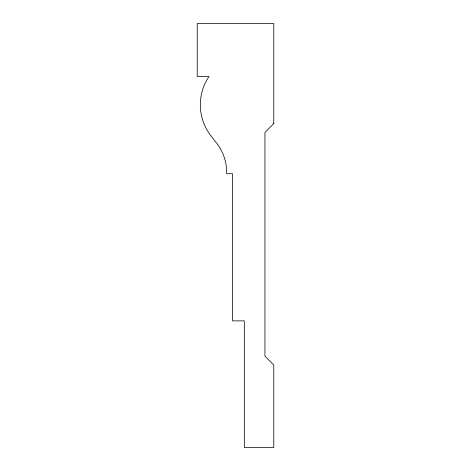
<?xml version="1.0" encoding="UTF-8"?>
<svg xmlns="http://www.w3.org/2000/svg" width="471" height="471" viewBox="0 0 471 471"><rect width="100%" height="100%" fill="white"/><g stroke="black" fill="none" stroke-linecap="round" stroke-linejoin="round"><path stroke-width="0.71" d="M273.769 123.638L264.938 132.469L264.938 356.194L273.769 365.025L273.769 447.45L244.331 447.45L244.331 320.869L232.556 320.869L232.556 173.681L226.669 173.681A47.447 47.447 0 0 0 215.73 141.989L210.302 135.018A50.58 50.58 0 0 1 209.006 76.537L197.231 76.537L197.231 23.55L273.769 23.55L273.769 123.638"/></g></svg>
